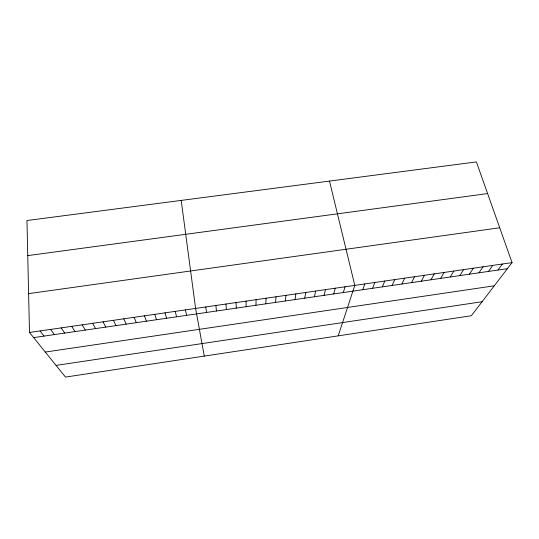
<?xml version="1.0" encoding="UTF-8"?>
<svg xmlns="http://www.w3.org/2000/svg" width="539" height="539" viewBox="0 0 539 539"><rect width="100%" height="100%" fill="white"/><g stroke="black" fill="none" stroke-linecap="round" stroke-linejoin="round"><path stroke-width="0.81" d="M255.964 305.256L256.086 299.664M265.774 303.828L266.077 298.222M275.557 302.406L276.035 296.78M285.313 300.984L285.973 295.338M295.042 299.569L295.884 293.903M304.744 298.155L305.768 292.475M314.426 296.746L315.625 291.047M324.08 295.345L325.455 289.625M333.715 293.944L335.265 288.203M343.323 292.542L345.048 286.788M338.196 335.864L354.803 285.374L329.491 181.07M362.747 289.719L364.829 283.925M372.57 288.284L374.827 282.476M382.367 286.863L384.799 281.035M392.136 285.441L394.743 279.593M401.878 284.026L404.661 278.158M411.601 282.611L414.552 276.723M421.296 281.196L424.422 275.294M430.964 279.795L434.259 273.873M440.606 278.387L444.075 272.451M450.22 276.992L453.858 271.036M459.814 275.591L463.621 269.621M469.381 274.203L473.357 268.213M478.928 272.815L483.072 266.805M488.449 271.427L492.754 265.404M497.942 270.046L502.415 264.009M512.05 262.614L471.362 315.733L65.482 377.084L29.49 332.469L26.95 220.525L476.395 161.916L512.05 262.614L29.49 332.469M56.063 365.408L482.095 301.725M45.296 352.061L494.29 285.805M33.634 337.603L507.415 268.671M28.607 293.627L499.714 227.775M27.745 255.614L487.606 193.575M40.081 330.933L44.023 336.093M50.646 329.403L54.378 334.584M61.183 327.88L64.714 333.082M71.694 326.358L75.022 331.579M82.171 324.842L85.297 330.084M92.62 323.333L95.551 328.595M103.043 321.823L105.772 327.106M113.439 320.314L115.973 325.623M123.802 318.818L126.139 324.141M134.144 317.316L136.286 322.666M144.452 315.827L146.406 321.197M154.74 314.338L156.492 319.728M164.995 312.856L166.558 318.259M175.222 311.374L176.597 316.804M185.423 309.898L186.609 315.342M204.268 356.111L195.603 308.423L181.198 200.414M205.75 306.954L206.552 312.445M215.869 305.485L216.489 310.996M225.962 304.03L226.393 309.554M236.028 302.568L236.277 308.119M246.074 301.112L246.134 306.684"/></g></svg>
